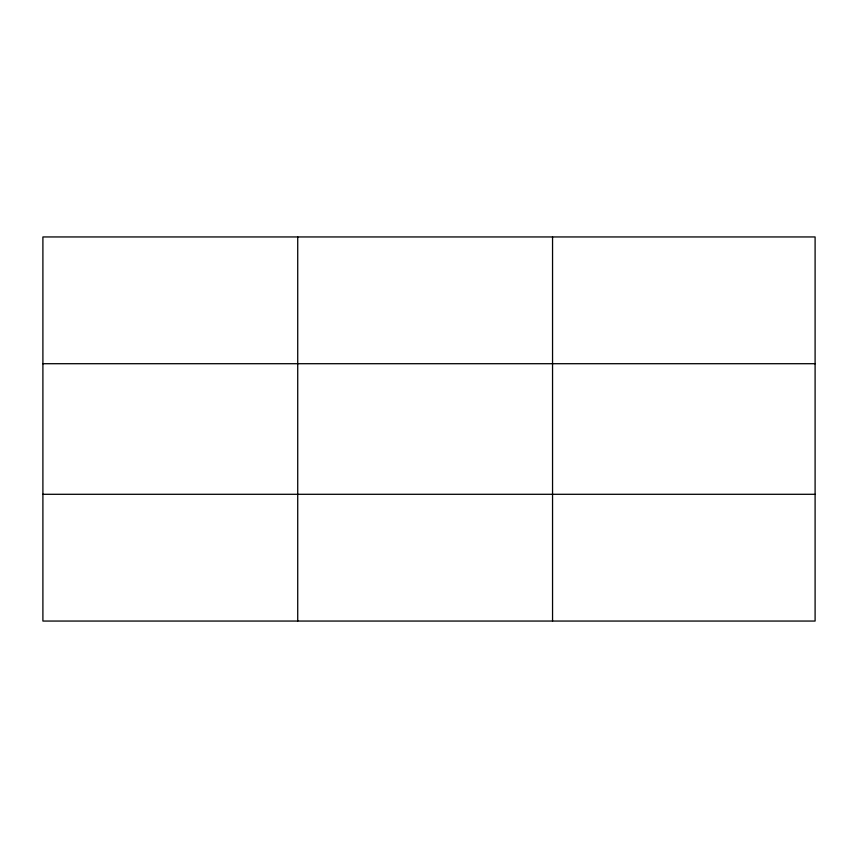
<?xml version="1.0" encoding="UTF-8"?>
<svg xmlns="http://www.w3.org/2000/svg" width="858" height="858" viewBox="0 0 858 858"><rect width="100%" height="100%" fill="white"/><g stroke="black" fill="none" stroke-linecap="round" stroke-linejoin="round"><path stroke-width="1.29" d="M297.726 236.947L297.726 621.053M552.552 236.947L552.552 621.053M815.1 494.294L815.1 621.053L42.9 621.053L42.9 236.947L815.1 236.947L815.1 494.294L42.9 494.294M42.9 363.706L815.1 363.706"/></g></svg>
